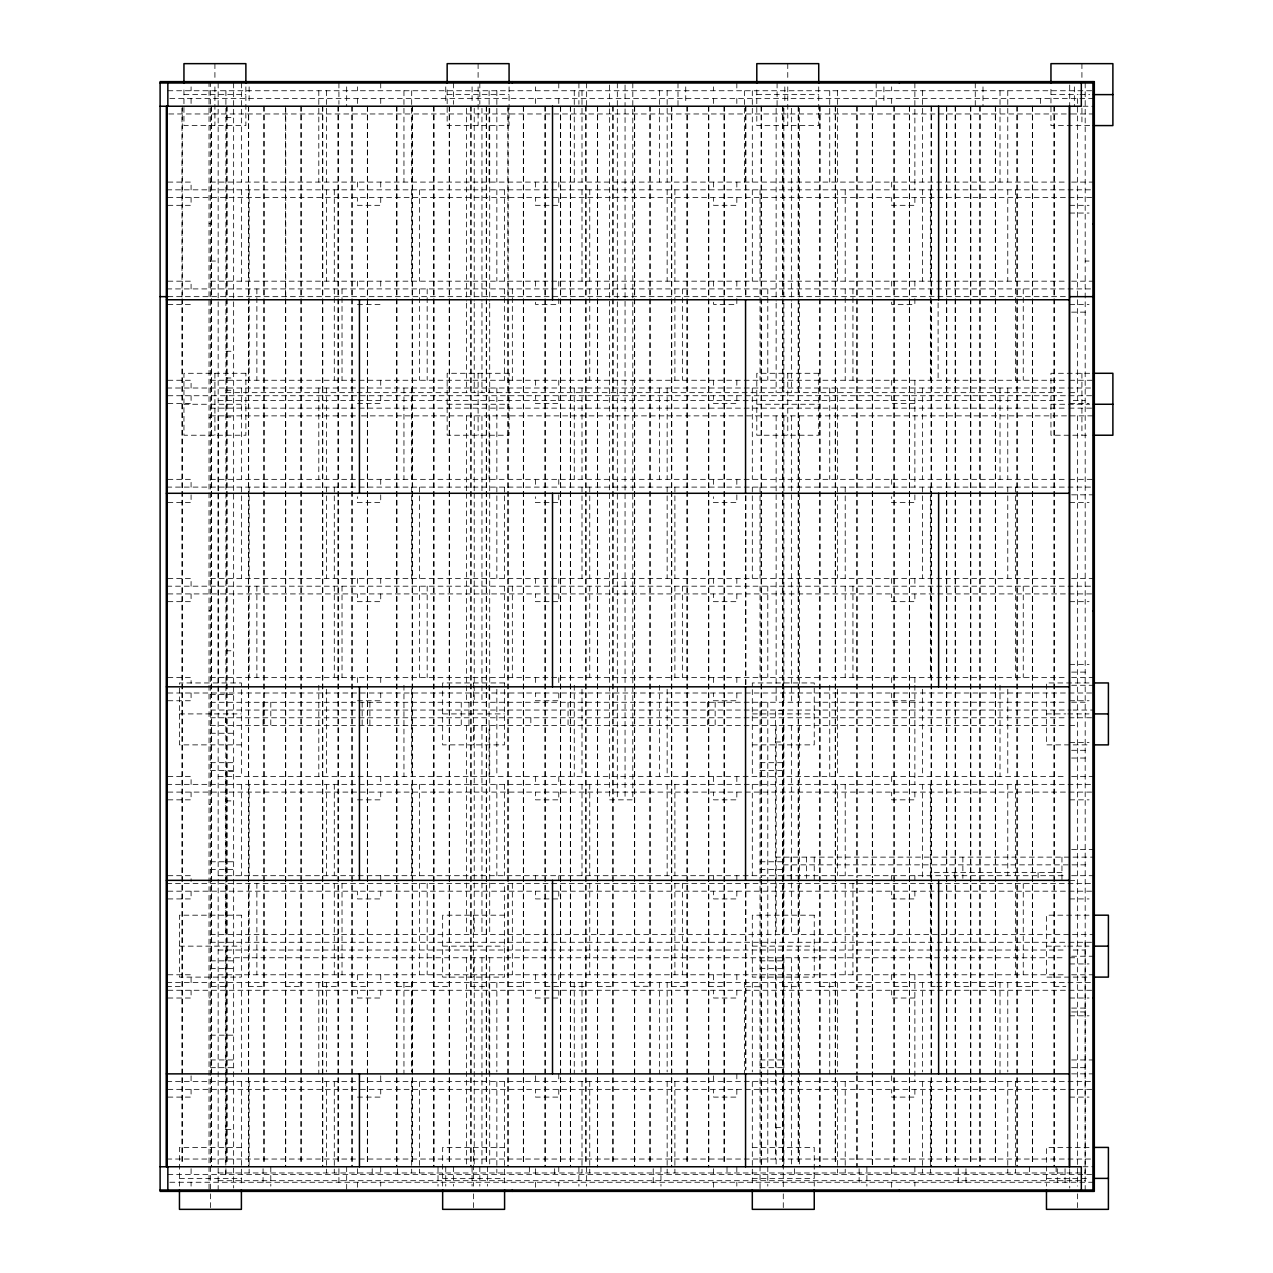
<?xml version="1.0" encoding="UTF-8"?>
<svg xmlns="http://www.w3.org/2000/svg" width="1273" height="1273" viewBox="0 0 1273 1273"><rect width="100%" height="100%" fill="white"/><g stroke="black" fill="none" stroke-linecap="round" stroke-linejoin="round"><path stroke-width="0.75" stroke-dasharray="5 3.75" d="M167.861 90.749L1092.918 90.749M183.948 94.616L245.88 94.616M447.157 94.616L509.073 94.616M756.799 94.616L818.73 94.616M1050.957 94.616L1078.056 94.616M1079.997 94.616L1089.672 94.616M169.802 98.482L1092.918 98.482M1082.973 106.232L1092.918 106.232M168.768 113.965L1071.07 113.965M1071.627 113.965L1092.918 113.965M225.91 117.482L233.643 117.482M1089.672 125.581L1050.957 125.581L1050.957 86.866M167.861 182.087L191.077 182.087L191.077 189.836M210.427 182.087L1065.294 182.087M1071.627 182.087L1092.918 182.087M166.779 189.836L1092.934 189.836M167.861 197.57L1092.918 197.57M167.861 205.319L191.077 205.319L191.077 197.57M1069.702 205.319L1089.052 205.319M1069.702 213.052L1089.052 213.052M209.027 223.746L210.427 223.746M210.427 261.045L218.16 261.045M1085.185 261.045L1089.052 261.045M167.861 281.174L191.077 281.174L191.077 288.923M210.427 281.174L1065.294 281.174M1071.627 281.174L1092.918 281.174M166.779 288.923L1092.934 288.923M167.861 296.657L1067.108 296.657M167.861 304.406L191.077 304.406M357.506 304.406L380.722 304.406M1069.702 304.406L1089.052 304.406M1071.627 312.14L1089.052 312.14M225.91 351.253L233.643 351.253M1089.672 373.291L1050.957 373.291L1050.957 435.223L1089.672 435.223M225.91 378.001L233.643 378.001M167.861 380.261L191.077 380.261L191.077 388.01M210.427 380.261L1065.294 380.261M1069.702 380.261L1092.918 380.261M166.779 388.01L1092.934 388.01M225.91 390.27L233.643 390.27M225.91 392.657L1065.533 392.657M1069.702 392.657L1077.435 392.657M167.861 395.744L1092.918 395.744M218.16 400.39L1065.533 400.39M1073.25 400.39L1085.185 400.39M167.861 403.493L191.077 403.493L191.077 395.744M357.506 403.493L380.722 403.493L380.722 395.744M914.873 403.493L891.657 403.493L891.657 395.744M1069.702 403.493L1089.052 403.493M183.948 404.257L245.88 404.257M447.157 404.257L509.073 404.257M756.799 404.257L818.73 404.257M1050.957 404.257L1066.44 404.257M1068.381 404.257L1089.672 404.257M210.427 408.14L1067.076 408.14M1069.065 408.14L1092.918 408.14M210.427 415.873L359.495 415.873M361.484 415.873L1092.918 415.873M209.027 417.273L210.427 417.273M225.91 417.019L233.643 417.019M167.861 479.348L191.077 479.348L191.077 487.098M210.427 479.348L1065.294 479.348M1069.702 479.348L1092.918 479.348M166.779 487.098L1092.918 487.098M1071.627 494.831L1092.918 494.831M167.861 502.58L191.077 502.58L191.077 494.831M1069.702 502.58L1089.052 502.58M167.861 578.435L191.077 578.435L191.077 586.185M210.427 578.435L1065.294 578.435M1071.627 578.435L1092.918 578.435M166.779 586.185L1092.934 586.185M167.861 593.918L1092.918 593.918M167.861 601.668L191.077 601.668L191.077 593.918M1069.702 601.668L1089.052 601.668M209.027 610.801L210.427 610.801M225.91 650.789L233.643 650.789M1069.702 664.363L1089.052 664.363M1071.627 672.112L1089.052 672.112M167.861 677.522L191.077 677.522L191.077 683.33M210.427 677.522L1065.294 677.522M1071.627 677.522L1092.918 677.522M1089.052 682.949L1046.47 682.949L1046.47 744.88L1089.052 744.88M1071.627 685.272L1092.934 685.272M167.861 693.005L1092.918 693.005M210.427 694.565L233.643 694.565M167.861 700.755L191.077 700.755L191.077 693.005M357.506 700.755L380.722 700.755L380.722 693.005M914.873 700.755L891.657 700.755L891.657 693.005M1069.702 700.755L1089.052 700.755M210.427 702.298L1065.278 702.219M1071.611 702.219L1085.169 702.219M210.427 710.048L1071.054 710.048M1073.044 710.048L1092.918 710.048M783.277 710.525L775.528 710.525L775.528 1159.035M179.461 713.914L241.393 713.914M442.654 713.914L504.585 713.914M752.311 713.914L814.243 713.914M1046.47 713.914L1065.835 713.914M1067.761 713.914L1089.052 713.914M210.347 717.781L1067.076 717.781M1069.065 717.781L1092.918 717.781M210.427 725.53L1065.533 725.53M1069.702 725.53L1077.435 725.53M210.427 733.264L233.643 733.264M775.528 741.984L783.277 741.984M1069.702 742.557L1089.052 742.557M241.393 744.88L179.461 744.88L179.461 682.949L241.393 682.949L241.393 776.61M752.311 744.88L814.243 744.88L814.243 682.949L752.311 682.949L752.311 776.61M1071.627 750.29L1089.052 750.29M1071.627 758.04L1089.052 758.04M210.427 762.686L233.643 762.686M760.045 762.686L783.277 762.686M210.427 770.42L233.643 770.42M760.045 770.42L783.277 770.42M233.643 771.39L225.91 771.39L225.91 1166.768M167.861 776.61L191.077 776.61L191.077 784.359M218.16 776.61L1065.294 776.61M1071.627 776.61L1092.918 776.61M166.779 784.359L1092.934 784.359M167.861 792.092L1092.918 792.092M167.861 799.842L191.077 799.842L191.077 792.092M357.506 799.842L380.722 799.842L380.722 792.092M1069.702 799.842L1089.052 799.842M225.91 800.908L233.643 800.908M209.027 804.329L210.427 804.329M1071.627 849.377L1092.918 849.377M775.528 857.127L1092.918 857.127M210.427 861.773L233.643 861.773M760.045 861.773L783.277 861.773M783.277 864.86L1089.052 864.86M210.427 869.507L233.643 869.507M760.045 869.507L783.277 869.507M1061.953 872.61L930.977 872.61L930.977 880.343M167.861 875.697L191.077 875.697L191.077 881.505M218.16 875.697L1065.294 875.697M1071.627 875.697L1092.918 875.697M1069.702 880.343L1077.435 880.343M166.779 883.446L1092.934 883.446M167.861 891.18L1092.918 891.18M167.861 898.929L191.077 898.929L191.077 891.18M1069.702 898.929L1089.052 898.929M504.585 915.192L442.654 915.192L442.654 977.107L504.585 977.107L504.585 883.446M1089.052 915.192L1046.47 915.192L1046.47 977.107L1089.052 977.107M210.347 934.541L554.216 934.541M556.206 934.541L1092.918 934.541M210.347 942.275L550.238 942.275M552.18 942.275L1067.013 942.275M1069.002 942.275L1092.918 942.275M179.461 946.141L241.393 946.141M442.654 946.141L504.585 946.141M752.311 946.141L814.243 946.141M1046.47 946.141L1065.835 946.141M1067.761 946.141L1089.052 946.141M218.097 950.024L1065.453 950.024M1073.187 950.024L1085.105 950.024M1071.627 956.214L1092.918 956.214M225.83 957.757L1065.453 957.757M1069.702 957.757L1077.435 957.757M210.427 960.86L233.643 960.86M760.045 960.86L783.277 960.86M1069.702 963.947L1089.052 963.947M210.427 968.594L233.643 968.594M760.045 968.594L783.277 968.594M167.861 974.784L191.077 974.784L191.077 982.533M218.16 974.784L1065.294 974.784M1071.627 974.784L1092.918 974.784M166.779 982.533L1092.934 982.533M166.556 986.4L182.262 986.4M211.35 986.4L227.055 986.4M248.41 986.4L264.132 986.4M285.486 986.4L301.192 986.4M322.546 986.4L338.268 986.4M351.889 986.4L367.611 986.4M396.683 986.4L412.388 986.4M433.743 986.4L449.464 986.4M470.819 986.4L486.525 986.4M507.879 986.4L523.601 986.4M544.955 986.4L560.661 986.4M634.431 986.304L650.153 986.304M931.072 986.4L935.194 986.4M936.864 986.4L946.778 986.4M955.132 986.4L970.853 986.4M979.844 986.4L995.566 986.4M1016.92 986.4L1032.626 986.4M1053.98 986.4L1065.835 986.4M570.336 986.464L586.057 986.464M597.371 986.559L613.093 986.559M671.508 986.4L687.213 986.4M708.568 986.607L724.289 986.607M782.704 986.655L798.426 986.655M819.78 986.575L835.486 986.575M893.917 986.559L909.622 986.559M745.644 986.702L761.349 986.702M856.84 986.686L872.562 986.686M167.861 990.267L1092.918 990.267M167.861 998.016L191.077 998.016L191.077 990.267M209.027 997.857L210.427 997.857M914.873 998.016L891.657 998.016L891.657 990.267M1069.702 998.016L1089.052 998.016M1071.627 1008.073L1089.052 1008.073M1071.627 1011.955L1089.052 1011.955M1069.702 1015.822L1089.052 1015.822M210.427 1035.172L233.643 1035.172M210.427 1059.948L233.643 1059.948M760.045 1059.948L783.277 1059.948M1071.627 1059.948L1092.918 1059.948M210.427 1067.681L233.643 1067.681M760.045 1067.681L783.277 1067.681M1071.627 1067.681L1089.052 1067.681M1071.627 1073.871L1092.918 1073.871M166.779 1081.62L1092.934 1081.62M167.861 1089.354L1092.918 1089.354M167.861 1097.103L191.077 1097.103L191.077 1089.354M357.506 1097.103L380.722 1097.103L380.722 1089.354M1069.702 1097.103L1089.052 1097.103M775.528 1127.576L783.277 1127.576M225.91 1129.517L233.643 1129.517M241.393 1147.419L179.461 1147.419L179.461 1186.134M504.585 1147.419L442.654 1147.419L442.654 1186.134M752.311 1147.419L814.243 1147.419L814.243 1186.134M1089.052 1147.419L1046.47 1147.419L1046.47 1186.134M166.779 1159.035L1092.918 1159.035M1082.989 1166.768L1092.934 1166.768M218.16 1172.974L1085.185 1172.974M167.861 1174.518L1092.918 1174.518M179.461 1178.384L241.393 1178.384M442.654 1178.384L504.585 1178.384M752.311 1178.384L814.243 1178.384M1046.47 1178.384L1089.052 1178.384M218.16 1180.707L1085.185 1180.707M169.802 1182.251L1092.918 1182.251M1085.185 83L1085.185 1190M1085.105 942.275L1085.105 1174.518M1081.923 63.65L1081.923 79.133M1081.923 108.157L1081.923 125.581M1081.923 373.291L1081.923 435.223M1077.435 98.482L1077.435 400.39M1077.419 415.794L1077.435 1186.134M1077.435 1193.867L1077.435 1209.35M1074.348 86.866L1074.348 106.232M1069.702 84.989L1069.702 106.232M1069.702 1168.709L1069.702 1188.011M1065.055 1168.709L1065.055 1186.134M1061.953 857.127L1061.953 880.343M1057.306 1168.709L1057.306 1186.134M1056.129 1166.768L1056.129 1174.518M1054.251 106.232L1054.251 296.959M1054.251 298.948L1054.251 1166.768M1053.98 106.232L1053.98 296.959M1053.98 298.948L1053.98 1166.768M1040.375 98.482L1040.375 104.291M1038.1 872.61L1038.1 878.418M1032.626 106.232L1032.626 296.959M1032.626 298.948L1032.626 1164.795M1032.355 106.232L1032.355 296.959M1032.355 298.948L1032.355 1164.795M1029.364 1166.768L1029.364 1174.518M1023.253 288.923L1023.253 380.261M1023.253 586.185L1023.253 677.522M1023.253 883.446L1023.253 974.784M1017.191 106.232L1017.191 296.959M1017.191 298.948L1017.191 1166.768M1016.92 106.232L1016.92 296.959M1016.92 298.948L1016.92 1166.768M1015.504 189.836L1015.504 281.174M1015.504 288.923L1015.504 380.261M1015.504 487.098L1015.504 578.435M1015.504 586.185L1015.504 677.522M1015.504 784.359L1015.504 875.697M1015.504 883.446L1015.504 974.784M1015.504 1081.62L1015.504 1172.974M1007.77 90.749L1007.77 182.087M1007.77 189.836L1007.77 281.174M1007.77 388.01L1007.77 479.348M1007.77 487.098L1007.77 578.435M1007.77 689.234L1007.77 776.61M1007.77 784.359L1007.77 875.697M1007.77 982.533L1007.77 1071.898M1007.77 1081.62L1007.77 1172.974M1000.021 90.749L1000.021 182.087M1000.021 388.01L1000.021 479.348M1000.021 685.272L1000.021 776.61M1000.021 982.533L1000.021 1073.871M995.566 106.232L995.566 296.959M995.566 298.948L995.566 1164.795M995.295 106.232L995.295 296.959M995.295 298.948L995.295 1164.795M982.995 86.866L982.995 106.232M980.115 106.232L980.115 296.959M980.115 298.948L980.115 1166.768M979.844 106.232L979.844 296.959M979.844 298.948L979.844 1166.768M975.261 83L975.261 106.232M970.853 106.232L970.853 296.959M970.853 298.948L970.853 1164.795M970.583 106.232L970.583 296.959M970.583 298.948L970.583 1164.795M965.968 1168.709L965.968 1186.134M962.865 857.127L962.865 878.418M958.219 1168.709L958.219 1186.134M955.402 106.232L955.402 296.959M955.402 298.948L955.402 1166.768M955.132 106.232L955.132 296.959M955.132 298.948L955.132 1166.768M954.83 872.61L954.83 880.343M946.778 106.232L946.778 296.959M946.778 298.948L946.778 1164.795M946.507 106.232L946.507 296.959M946.507 298.948L946.507 1164.795M938.106 302.815L938.106 380.261M931.343 106.232L931.343 296.959M931.343 298.948L931.343 1166.768M931.072 106.232L931.072 296.959M931.072 298.948L931.072 1166.768M930.356 189.836L930.356 281.174M930.356 288.923L930.356 380.261M930.356 487.098L930.356 578.435M930.356 586.185L930.356 677.522M930.356 784.359L930.356 880.343M930.356 883.446L930.356 974.784M930.356 1081.62L930.356 1172.974M922.623 90.749L922.623 182.087M922.623 189.836L922.623 281.174M922.623 388.01L922.623 479.348M922.623 487.098L922.623 578.435M922.623 689.234L922.623 776.61M922.623 784.359L922.623 878.418M922.623 982.533L922.623 1071.898M922.623 1081.62L922.623 1172.974M914.873 83L914.873 189.836M914.873 197.57L914.873 205.319L891.657 205.319L891.657 197.57M914.873 281.174L914.873 288.923M914.873 298.598L914.873 304.406L891.657 304.406L891.657 298.598M914.873 380.261L914.873 487.098M914.873 494.831L914.873 502.58L891.657 502.58L891.657 496.772M914.873 578.435L914.873 586.185M914.873 593.918L914.873 601.668L891.657 601.668L891.657 593.918M914.873 677.522L914.873 683.33M914.873 685.272L914.873 784.359M914.873 792.092L914.873 799.842L891.657 799.842L891.657 792.092M914.873 875.697L914.873 881.505M914.873 891.18L914.873 898.929L891.657 898.929L891.657 891.18M914.873 974.784L914.873 1081.62M914.873 1089.354L914.873 1097.103L891.657 1097.103L891.657 1089.354M914.873 1166.768L914.873 1174.518M914.873 1182.251L914.873 1186.134M909.622 106.232L909.622 296.991M909.622 298.98L909.622 1164.938M909.352 106.232L909.352 296.991M909.352 298.98L909.352 1164.938M894.187 106.232L894.187 296.991M894.187 298.98L894.187 1166.927M893.917 106.232L893.917 296.991M893.917 298.98L893.917 1166.927M891.657 86.866L891.657 90.749M891.657 98.482L891.657 106.232M891.657 182.087L891.657 189.836M891.657 281.174L891.657 288.923M891.657 380.261L891.657 388.01M891.657 479.348L891.657 487.098M891.657 578.435L891.657 586.185M891.657 677.522L891.657 685.272M891.657 776.61L891.657 784.359M891.657 875.697L891.657 881.505M891.657 974.784L891.657 982.533M891.657 1075.812L891.657 1081.62M891.657 1168.709L891.657 1174.518M891.657 1182.251L891.657 1190M883.908 86.866L883.908 104.291M876.174 83L876.174 106.232M872.562 106.232L872.562 297.023M872.562 299.012L872.562 877.383M872.562 879.372L872.562 1069.941M872.562 1071.93L872.562 1165.081M872.291 106.232L872.291 297.023M872.291 299.012L872.291 877.383M872.291 879.372L872.291 1069.941M872.291 1071.93L872.291 1165.081M866.881 1166.768L866.881 1186.134M859.132 1168.709L859.132 1186.134M857.111 106.232L857.111 297.023M857.111 299.012L857.111 877.383M857.111 879.372L857.111 1073.903M857.111 1075.892L857.111 1167.07M856.84 106.232L856.84 297.023M856.84 299.012L856.84 877.383M856.84 879.372L856.84 1073.903M856.84 1075.892L856.84 1167.07M852.942 288.923L852.942 380.261M852.942 586.185L852.942 677.522M852.942 883.446L852.942 974.784M845.208 189.836L845.208 281.174M845.208 288.923L845.208 380.261M845.208 487.098L845.208 578.435M845.208 586.185L845.208 677.522M845.208 784.359L845.208 875.697M845.208 883.446L845.208 974.784M845.208 1081.62L845.208 1172.974M837.459 90.749L837.459 182.087M837.459 189.836L837.459 281.174M837.459 388.01L837.459 479.348M837.459 487.098L837.459 578.435M837.459 689.234L837.459 776.61M837.459 784.359L837.459 875.697M837.459 982.533L837.459 1071.898M837.459 1081.62L837.459 1172.974M835.486 106.232L835.486 297.007M835.486 298.98L835.486 1164.954M835.215 106.232L835.215 297.007M835.215 298.98L835.215 1164.954M829.725 90.749L829.725 182.087M829.725 388.01L829.725 479.348M829.725 685.272L829.725 776.61M829.725 982.533L829.725 1073.871M820.051 106.232L820.051 297.007M820.051 298.98L820.051 1166.943M819.78 106.232L819.78 297.007M819.78 298.98L819.78 1166.943M818.73 86.866L818.73 125.581L756.799 125.581L756.799 86.866M814.243 857.127L814.243 880.343M806.493 857.127L806.493 878.418M799.349 108.221L799.349 301.16M799.349 303.149L799.349 392.657M799.349 415.921L799.349 702.346M799.349 725.53L799.349 934.541M799.349 957.757L799.349 1166.768M798.426 106.232L798.426 297.023M798.426 299.012L798.426 1165.034M798.155 106.232L798.155 297.023M798.155 299.012L798.155 1165.034M794.559 1168.709L794.559 1174.518M791.615 108.221L791.615 301.16M791.615 303.149L791.615 392.657M791.615 415.921L791.615 702.346M791.615 725.53L791.615 934.541M791.615 957.757L791.615 1166.768M791.01 857.127L791.01 880.343M787.764 63.65L787.764 79.133M787.764 86.866L787.764 125.581M787.764 373.291L787.764 435.223M784.82 86.866L784.82 104.291M783.866 108.221L783.866 301.16M783.866 303.149L783.866 392.657M783.866 415.921L783.866 702.346M783.866 725.53L783.866 934.541M783.866 957.757L783.866 1166.768M783.277 682.949L783.277 1188.011M783.277 1193.867L783.277 1209.35M782.975 106.232L782.975 297.023M782.975 299.012L782.975 1167.023M782.704 106.232L782.704 297.023M782.704 299.012L782.704 1167.023M777.087 83L777.087 106.232M776.132 108.221L776.132 301.16M776.132 303.149L776.132 392.657M776.132 415.921L776.132 702.346M776.132 725.53L776.132 934.541M776.132 957.757L776.132 1166.768M767.794 288.923L767.794 380.261M767.794 586.185L767.794 677.522M767.794 702.298L767.794 1164.843M767.794 1166.768L767.794 1186.134M761.349 106.232L761.349 297.023M761.349 299.012L761.349 877.383M761.349 879.372L761.349 1069.957M761.349 1071.93L761.349 1165.097M761.079 106.232L761.079 297.023M761.079 299.012L761.079 877.383M761.079 879.372L761.079 1069.957M761.079 1071.93L761.079 1165.097M760.045 189.836L760.045 281.174M760.045 288.923L760.045 380.261M760.045 487.098L760.045 578.435M760.045 586.185L760.045 677.522M760.045 702.298L760.045 1190M752.311 90.749L752.311 182.087M752.311 189.836L752.311 281.174M752.311 388.01L752.311 479.348M752.311 487.098L752.311 578.435M752.311 784.359L752.311 875.697M752.311 982.533L752.311 1071.898M752.311 1081.62L752.311 1186.134M745.914 106.232L745.914 297.023M745.914 495.786L745.914 684.603M745.914 883.351L745.914 1069.957M745.644 106.232L745.644 297.023M745.644 495.786L745.644 684.603M745.644 883.351L745.644 1069.957M744.562 90.749L744.562 182.087M744.562 982.533L744.562 1073.871M736.828 83L736.828 90.749M736.828 98.482L736.828 104.291M736.828 182.087L736.828 189.836M736.828 197.57L736.828 205.319L713.596 205.319L713.596 197.57M736.828 281.174L736.828 288.923M736.828 298.598L736.828 304.406L713.596 304.406L713.596 298.598M736.828 380.261L736.828 388.01M736.828 395.744L736.828 403.493L713.596 403.493L713.596 395.744M736.828 479.348L736.828 487.098M736.828 494.831L736.828 502.58L713.596 502.58L713.596 496.772M736.828 578.435L736.828 586.185M736.828 593.918L736.828 601.668L713.596 601.668L713.596 593.918M736.828 677.522L736.828 683.33M736.828 693.005L736.828 700.755L713.596 700.755L713.596 693.005M736.828 776.61L736.828 784.359M736.828 792.092L736.828 799.842L713.596 799.842L713.596 792.092M736.828 875.697L736.828 881.505M736.828 891.18L736.828 898.929L713.596 898.929L713.596 891.18M736.828 974.784L736.828 982.533M736.828 990.267L736.828 998.016L713.596 998.016L713.596 990.267M736.828 1073.871L736.828 1081.62M736.828 1089.354L736.828 1097.103L713.596 1097.103L713.596 1089.354M736.828 1166.768L736.828 1174.518M736.828 1182.251L736.828 1186.134M727.01 1166.768L727.01 1174.518M724.289 106.232L724.289 297.007M724.289 298.996L724.289 1165.002M724.019 106.232L724.019 297.007M724.019 298.996L724.019 1165.002M715.155 702.298L715.155 725.53M713.596 86.866L713.596 90.749M713.596 98.482L713.596 106.232M713.596 182.087L713.596 189.836M713.596 281.174L713.596 288.923M713.596 380.261L713.596 388.01M713.596 479.348L713.596 487.098M713.596 578.435L713.596 586.185M713.596 677.522L713.596 685.272M713.596 776.61L713.596 784.359M713.596 875.697L713.596 881.505M713.596 974.784L713.596 982.533M713.596 1075.812L713.596 1081.62M713.596 1168.709L713.596 1174.518M713.596 1182.251L713.596 1190M708.838 106.232L708.838 297.007M708.838 298.996L708.838 1166.991M708.568 106.232L708.568 297.007M708.568 298.996L708.568 1166.991M707.406 702.298L707.406 725.53M687.213 106.232L687.213 296.959M687.213 298.948L687.213 1164.795M686.959 106.232L686.959 296.959M686.959 298.948L686.959 1164.795M685.733 86.866L685.733 104.291M682.63 288.923L682.63 380.261M682.63 586.185L682.63 677.522M682.63 883.446L682.63 974.784M678 83L678 106.232M674.897 189.836L674.897 281.174M674.897 288.923L674.897 380.261M674.897 487.098L674.897 578.435M674.897 586.185L674.897 677.522M674.897 784.359L674.897 875.697M674.897 883.446L674.897 974.784M674.897 1081.62L674.897 1172.974M671.778 106.232L671.778 296.959M671.778 298.948L671.778 1166.784M671.508 106.232L671.508 296.959M671.508 298.948L671.508 1166.784M667.147 90.749L667.147 182.087M667.147 189.836L667.147 281.174M667.147 388.01L667.147 479.348M667.147 487.098L667.147 578.435M667.147 689.234L667.147 776.61M667.147 784.359L667.147 875.697M667.147 982.533L667.147 1071.898M667.147 1081.62L667.147 1172.974M660.958 1166.768L660.958 1186.134M659.414 90.749L659.414 182.087M659.414 388.01L659.414 479.348M659.414 685.272L659.414 776.61M659.414 982.533L659.414 1073.871M653.224 1168.709L653.224 1186.134M650.153 106.232L650.153 296.943M650.153 298.932L650.153 1164.7M649.882 106.232L649.882 296.943M649.882 298.932L649.882 1164.7M634.702 106.232L634.702 296.943M634.702 298.932L634.702 1166.673M634.431 106.232L634.431 296.943M634.431 298.932L634.431 1166.673M632.808 83L632.808 799.842L609.576 799.842L609.576 108.81M625.059 84.989L625.059 106.837M625.059 108.81L625.059 799.842M617.325 83L617.325 799.842M613.093 106.232L613.093 296.991M613.093 298.98L613.093 1164.938M612.822 106.232L612.822 296.991M612.822 298.98L612.822 1164.938M609.576 84.989L609.576 106.837M597.642 106.232L597.642 1166.927M597.371 106.232L597.371 296.991M597.371 298.98L597.371 1166.927M589.749 189.836L589.749 281.174M589.749 288.923L589.749 380.261M589.749 487.098L589.749 578.435M589.749 586.185L589.749 677.522M589.749 784.359L589.749 875.697M589.749 883.446L589.749 974.784M589.749 1081.62L589.749 1172.974M586.646 83L586.646 106.232M586.646 1166.768L586.646 1186.134M586.057 106.232L586.057 296.975M586.057 298.964L586.057 1164.843M585.787 106.232L585.787 296.975M585.787 298.964L585.787 1164.843M582 90.749L582 182.087M582 189.836L582 281.174M582 388.01L582 479.348M582 487.098L582 578.435M582 689.234L582 776.61M582 784.359L582 875.697M582 982.533L582 1071.898M582 1081.62L582 1172.974M578.913 83L578.913 104.291M578.913 1166.768L578.913 1186.134M574.266 90.749L574.266 182.087M574.266 388.01L574.266 479.348M574.266 685.272L574.266 776.61M574.266 982.533L574.266 1073.871M570.606 106.232L570.606 296.975M570.606 298.964L570.606 1166.832M570.336 106.232L570.336 296.975M570.336 298.964L570.336 1166.832M568.06 702.298L568.06 725.53M560.661 106.232L560.661 296.959M560.661 298.948L560.661 1164.795M560.391 106.232L560.391 296.959M560.391 298.948L560.391 1164.795M558.783 83L558.783 90.749M558.783 98.482L558.783 104.291M558.783 182.087L558.783 189.836M558.783 197.57L558.783 205.319L535.551 205.319L535.551 197.57M558.783 281.174L558.783 288.923M558.783 298.598L558.783 304.406L535.551 304.406L535.551 298.598M558.783 380.261L558.783 388.01M558.783 395.744L558.783 403.493L535.551 403.493L535.551 395.744M558.783 479.348L558.783 487.098M558.783 494.831L558.783 502.58L535.551 502.58L535.551 496.772M558.783 578.435L558.783 586.185M558.783 593.918L558.783 601.668L535.551 601.668L535.551 593.918M558.783 677.522L558.783 683.33M558.783 693.005L558.783 700.755L535.551 700.755L535.551 693.005M558.783 776.61L558.783 784.359M558.783 792.092L558.783 799.842L535.551 799.842L535.551 792.092M558.783 875.697L558.783 881.505M558.783 891.18L558.783 898.929L535.551 898.929L535.551 891.18M558.783 974.784L558.783 982.533M558.783 990.267L558.783 998.016L535.551 998.016L535.551 990.267M558.783 1073.871L558.783 1081.62M558.783 1089.354L558.783 1097.103L535.551 1097.103L535.551 1089.354M558.783 1166.768L558.783 1174.518M558.783 1182.251L558.783 1186.134M554.662 1168.709L554.662 1174.518M545.226 106.232L545.226 296.959M545.226 298.948L545.226 1166.768M544.955 106.232L544.955 296.959M544.955 298.948L544.955 1166.768M535.551 86.866L535.551 90.749M535.551 98.482L535.551 106.232M535.551 182.087L535.551 189.836M535.551 281.174L535.551 288.923M535.551 380.261L535.551 388.01M535.551 479.348L535.551 487.098M535.551 578.435L535.551 586.185M535.551 677.522L535.551 685.272M535.551 776.61L535.551 784.359M535.551 875.697L535.551 881.505M535.551 974.784L535.551 982.533M535.551 1075.812L535.551 1081.62M535.551 1168.709L535.551 1174.518M535.551 1182.251L535.551 1190M530.841 717.781L530.841 725.53M529.361 1166.768L529.361 1174.518M523.601 106.232L523.601 296.959M523.601 298.948L523.601 1164.795M523.33 106.232L523.33 296.959M523.33 298.948L523.33 1164.795M512.335 288.923L512.335 380.261M512.335 586.185L512.335 677.522M512.335 883.446L512.335 974.784M509.073 86.866L509.073 125.581L447.157 125.581L447.157 86.866M508.15 108.221L508.15 296.959M508.15 298.948L508.15 1166.768M507.879 106.232L507.879 296.959M507.879 298.948L507.879 1166.768M504.585 189.836L504.585 281.174M504.585 288.923L504.585 380.261M504.585 487.098L504.585 578.435M504.585 586.185L504.585 677.522M504.585 784.359L504.585 875.697M504.585 1081.62L504.585 1186.134M496.852 90.749L496.852 182.087M496.852 189.836L496.852 281.174M496.852 388.01L496.852 479.348M496.852 487.098L496.852 578.435M496.852 689.234L496.852 776.61M496.852 784.359L496.852 875.697M496.852 982.533L496.852 1071.898M496.852 1081.62L496.852 1172.974M489.707 108.221L489.707 301.16M489.707 303.149L489.707 392.657M489.707 415.794L489.707 491.378M489.707 493.367L489.707 702.219M489.707 725.53L489.707 934.541M489.707 957.757L489.707 1164.795M489.103 90.749L489.103 182.087M489.103 388.01L489.103 479.348M489.103 685.272L489.103 776.61M489.103 982.533L489.103 1073.871M487.559 1166.768L487.559 1186.134M486.525 106.232L486.525 296.959M486.525 298.948L486.525 1164.795M486.254 106.232L486.254 296.959M486.254 298.948L486.254 1164.795M481.958 108.221L481.958 301.16M481.958 303.149L481.958 392.657M481.958 415.794L481.958 491.378M481.958 493.367L481.958 702.219M481.958 725.53L481.958 934.541M481.958 957.757L481.958 1166.768M479.826 83L479.826 104.291M479.826 1166.768L479.826 1186.134M478.107 63.65L478.107 79.133M478.107 86.866L478.107 125.581M478.107 373.291L478.107 435.223M474.224 108.221L474.224 301.16M474.224 303.149L474.224 392.657M474.224 415.794L474.224 491.378M474.224 493.367L474.224 702.219M474.224 725.53L474.224 934.541M474.224 957.757L474.224 1166.768M473.62 682.949L473.62 744.88M473.62 915.192L473.62 977.107M473.62 1147.419L473.62 1186.134M473.62 1193.867L473.62 1209.35M472.076 86.866L472.076 104.291M472.076 1166.768L472.076 1186.134M471.09 106.232L471.09 296.959M471.09 298.948L471.09 1166.768M470.819 106.232L470.819 296.959M470.819 298.948L470.819 1166.768M468.973 702.298L468.973 725.53M466.475 108.221L466.475 301.16M466.475 303.149L466.475 392.657M466.475 415.794L466.475 491.378M466.475 493.367L466.475 702.219M466.475 725.53L466.475 934.541M466.475 957.757L466.475 1166.768M461.24 702.298L461.24 725.53M453.49 83L453.49 104.291M453.49 1166.768L453.49 1186.134M449.464 106.232L449.464 296.959M449.464 298.948L449.464 1164.795M449.194 106.232L449.194 296.959M449.194 298.948L449.194 1164.795M445.757 86.866L445.757 104.291M445.757 1166.768L445.757 1186.134M438.007 1166.768L438.007 1186.134M434.013 106.232L434.013 296.959M434.013 298.948L434.013 1166.768M433.743 106.232L433.743 296.959M433.743 298.948L433.743 1166.768M427.171 288.923L427.171 380.261M427.171 586.185L427.171 677.522M427.171 883.446L427.171 974.784M419.438 189.836L419.438 281.174M419.438 288.923L419.438 380.261M419.438 487.098L419.438 578.435M419.438 586.185L419.438 677.522M419.438 784.359L419.438 875.697M419.438 883.446L419.438 974.784M419.438 1081.62L419.438 1172.974M412.388 106.232L412.388 296.959M412.388 298.948L412.388 1164.795M412.118 106.232L412.118 296.959M412.118 298.948L412.118 1164.795M411.688 90.749L411.688 182.087M411.688 189.836L411.688 281.174M411.688 388.01L411.688 479.348M411.688 487.098L411.688 578.435M411.688 689.234L411.688 776.61M411.688 784.359L411.688 875.697M411.688 982.533L411.688 1071.898M411.688 1081.62L411.688 1172.974M403.955 90.749L403.955 182.087M403.955 388.01L403.955 479.348M403.955 685.272L403.955 776.61M403.955 982.533L403.955 1073.871M397.574 1168.709L397.574 1174.518M396.953 106.232L396.953 296.959M396.953 298.948L396.953 1166.768M396.683 106.232L396.683 296.959M396.683 298.948L396.683 1166.768M380.722 83L380.722 90.749M380.722 98.482L380.722 104.291M380.722 182.087L380.722 189.836M380.722 197.57L380.722 205.319L357.506 205.319L357.506 197.57M380.722 281.174L380.722 288.923M380.722 380.261L380.722 388.01M380.722 479.348L380.722 487.098M380.722 494.831L380.722 502.58L357.506 502.58L357.506 496.772M380.722 578.435L380.722 586.185M380.722 593.918L380.722 601.668L357.506 601.668L357.506 593.918M380.722 677.522L380.722 683.33M380.722 776.61L380.722 784.359M380.722 875.697L380.722 881.505M380.722 891.18L380.722 898.929L357.506 898.929L357.506 891.18M380.722 974.784L380.722 982.533M380.722 990.267L380.722 998.016L357.506 998.016L357.506 990.267M380.722 1075.812L380.722 1081.62M380.722 1166.768L380.722 1174.518M380.722 1182.251L380.722 1186.134M372.209 1168.709L372.209 1174.518M369.886 702.298L369.886 725.53M367.611 106.232L367.611 296.959M367.611 298.948L367.611 1164.795M367.34 106.232L367.34 296.959M367.34 298.948L367.34 1164.795M362.153 702.298L362.153 725.53M357.506 86.866L357.506 90.749M357.506 98.482L357.506 106.232M357.506 182.087L357.506 189.836M357.506 281.174L357.506 288.923M357.506 578.435L357.506 586.185M357.506 677.522L357.506 685.272M357.506 974.784L357.506 982.533M357.506 1168.709L357.506 1174.518M357.506 1182.251L357.506 1190M352.16 106.232L352.16 296.959M352.16 298.948L352.16 1166.768M351.889 106.232L351.889 296.959M351.889 298.948L351.889 1166.768M346.67 86.866L346.67 106.232M346.67 1166.768L346.67 1190M342.023 288.923L342.023 380.261M342.023 586.185L342.023 677.522M342.023 883.446L342.023 974.784M338.92 83L338.92 104.291M338.92 1168.709L338.92 1186.134M338.268 106.232L338.268 296.959M338.268 298.948L338.268 1164.795M337.997 106.232L337.997 296.959M337.997 298.948L337.997 1164.795M334.29 189.836L334.29 281.174M334.29 288.923L334.29 380.261M334.29 487.098L334.29 578.435M334.29 586.185L334.29 677.522M334.29 784.359L334.29 875.697M334.29 883.446L334.29 974.784M334.29 1081.62L334.29 1172.974M326.54 90.749L326.54 182.087M326.54 189.836L326.54 281.174M326.54 388.01L326.54 479.348M326.54 487.098L326.54 578.435M326.54 689.234L326.54 776.61M326.54 784.359L326.54 875.697M326.54 982.533L326.54 1071.898M326.54 1081.62L326.54 1172.974M322.817 106.232L322.817 296.959M322.817 298.948L322.817 1166.768M322.546 106.232L322.546 296.959M322.546 298.948L322.546 1166.768M318.807 90.749L318.807 182.087M318.807 388.01L318.807 479.348M318.807 685.272L318.807 776.61M318.807 982.533L318.807 1073.871M301.192 106.232L301.192 296.959M301.192 298.948L301.192 1164.795M300.921 106.232L300.921 296.959M300.921 298.948L300.921 1164.795M285.741 108.221L285.741 296.959M285.741 298.948L285.741 1166.768M285.486 106.232L285.486 296.959M285.486 298.948L285.486 1166.768M270.799 702.298L270.799 725.53M270.799 1166.768L270.799 1186.134M264.132 106.232L264.132 296.959M264.132 298.948L264.132 1164.795M263.861 106.232L263.861 296.959M263.861 298.948L263.861 1164.795M263.065 702.298L263.065 725.53M263.065 1168.709L263.065 1186.134M256.875 288.923L256.875 380.261M256.875 586.185L256.875 677.522M256.875 883.446L256.875 974.784M249.126 86.866L249.126 104.291M249.126 189.836L249.126 281.174M249.126 288.923L249.126 380.261M249.126 487.098L249.126 578.435M249.126 586.185L249.126 677.522M249.126 784.359L249.126 875.697M249.126 883.446L249.126 974.784M249.126 1081.62L249.126 1172.974M248.681 106.232L248.681 296.959M248.681 298.948L248.681 1166.768M248.41 106.232L248.41 296.959M248.41 298.948L248.41 1166.768M245.88 86.866L245.88 125.581L183.948 125.581L183.948 86.866M241.393 83L241.393 182.087M241.393 189.836L241.393 281.174M241.393 388.01L241.393 479.348M241.393 487.098L241.393 578.435M241.393 784.359L241.393 875.697M241.393 982.533L241.393 1071.898M241.393 1081.62L241.393 1186.134M233.643 83L233.643 1188.011M227.055 106.232L227.055 296.959M227.055 298.948L227.055 1164.795M226.785 106.232L226.785 296.959M226.785 298.948L226.785 1164.795M225.91 90.749L225.926 702.298M225.91 717.781L225.91 725.53M225.91 1168.709L225.91 1174.518M225.83 717.781L225.83 934.541M225.83 950.024L225.83 1168.55M225.83 1170.539L225.83 1174.518M218.176 415.873L218.176 491.458M218.176 493.447L218.176 702.298M218.16 83L218.16 1190M214.914 63.65L214.914 79.133M214.914 86.866L214.914 125.581M214.914 373.291L214.914 435.223M211.62 106.232L211.62 296.959M211.62 298.948L211.62 1166.768M211.35 106.232L211.35 296.959M211.35 298.948L211.35 1166.768M210.427 81.615L210.427 1190M210.427 1193.867L210.427 1209.35M209.027 81.615L209.027 1191.385M191.077 86.866L191.077 90.749M191.077 98.482L191.077 104.291M191.077 1075.812L191.077 1081.62M191.077 1168.709L191.077 1174.518M191.077 1182.251L191.077 1186.134M182.262 106.232L182.262 296.959M182.262 298.948L182.262 1164.795M181.991 108.221L181.991 296.959M181.991 298.948L181.991 1164.795M245.88 373.291L183.948 373.291L183.948 435.223L245.88 435.223L245.88 373.291M509.073 373.291L447.157 373.291L447.157 435.223L509.073 435.223L509.073 373.291M818.73 373.291L756.799 373.291L756.799 435.223L818.73 435.223L818.73 373.291M504.585 682.949L442.654 682.949L442.654 744.88L504.585 744.88L504.585 682.949M241.393 915.192L179.461 915.192L179.461 977.107L241.393 977.107L241.393 915.192M814.243 915.192L752.311 915.192L752.311 977.107L814.243 977.107L814.243 915.192"/><path stroke-width="1.5" d="M160.112 83L1092.918 83M1093.539 94.616L1112.888 94.616M160.112 106.232L1081.318 106.232L1081.318 83M1093.539 125.581L1112.888 125.581L1112.888 63.65L1050.957 63.65L1050.957 83M1092.918 223.746L1094.319 223.746M160.112 296.657L167.845 296.657M1069.702 296.657L1092.918 296.657M166.397 299.76L1069.288 299.76M1093.539 373.291L1112.888 373.291L1112.888 435.223L1093.539 435.223M1093.539 404.257L1112.888 404.257M166.397 493.288L1069.288 493.288M1092.918 610.801L1094.319 610.801M1094.86 682.949L1108.401 682.949L1108.401 744.88L1094.86 744.88M166.397 686.815L1069.288 686.815M1094.86 713.914L1108.401 713.914M166.397 880.343L1069.288 880.343M1094.86 915.192L1108.401 915.192L1108.401 977.107L1094.86 977.107M1094.86 946.141L1108.401 946.141M1092.918 997.857L1094.319 997.857M166.397 1073.871L1069.288 1073.871M1094.86 1147.419L1108.401 1147.419L1108.401 1209.35L1046.47 1209.35L1046.47 1190M160.112 1166.768L1081.318 1166.768L1081.318 1190M1094.86 1178.384L1108.401 1178.384M160.112 1190L1092.918 1190M1092.918 81.615L1092.918 1191.385M1069.702 106.232L1069.702 1166.768M1069.288 106.232L1069.288 1166.768M938.631 106.232L938.631 299.76M938.631 493.288L938.631 686.815M938.631 880.343L938.631 1073.871M899.39 81.615L899.39 83M899.39 1190L899.39 1191.385M818.73 83L818.73 63.65L756.799 63.65L756.799 83M814.243 1190L814.243 1209.35L752.311 1209.35L752.311 1190M745.564 299.76L745.564 493.288M745.564 686.815L745.564 880.343M745.564 1073.871L745.564 1166.768M552.514 106.232L552.514 299.76M552.514 493.288L552.514 686.815M552.514 880.343L552.514 1073.871M512.335 81.615L512.335 83M512.335 1190L512.335 1191.385M509.073 83L509.073 63.65L447.157 63.65L447.157 83M504.585 1190L504.585 1209.35L442.654 1209.35L442.654 1190M359.447 299.76L359.447 493.288M359.447 686.815L359.447 880.343M359.447 1073.871L359.447 1166.768M245.88 83L245.88 63.65L183.948 63.65L183.948 83M241.393 1190L241.393 1209.35L179.461 1209.35L179.461 1190M167.845 83L167.845 106.232M167.845 1166.768L167.845 1190M166.779 106.232L166.827 1166.768M1094.319 81.615L160.112 81.615L160.112 1191.385L1094.319 1191.385L1094.319 81.615M166.556 1166.768L166.556 106.232L166.397 1166.768"/></g></svg>
